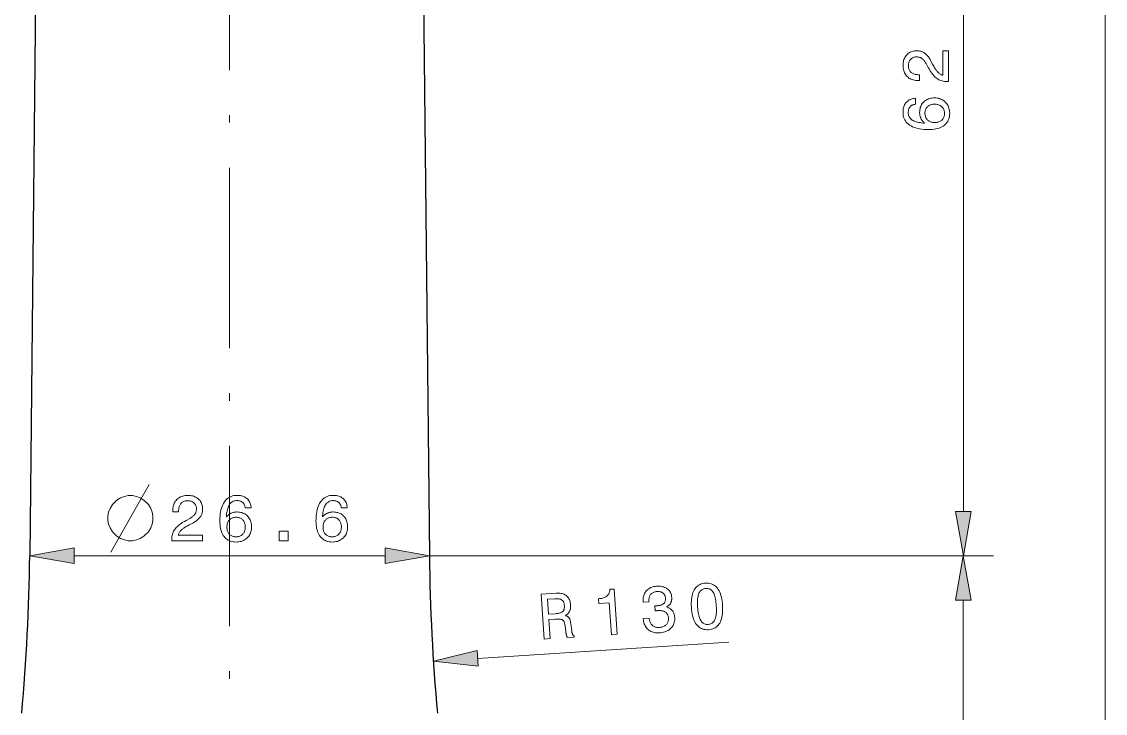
# Model space of a CAD drawing. Extents: x 0 to 297, y 0 to 420.
# Drawn here: x 134.7 to 206.8, y 265.6 to 311.7 of the extents above; entities that cross this region are included whole.
import ezdxf

# ---------------------------------------------------------------- set-up
doc = ezdxf.new("R2010")
doc.units = 0
doc.linetypes.add('DASHDOT', pattern=[18.5, 12, -3, 0.5, -3])

msp = doc.modelspace()

# ---------------------------------------------------------------- linework, layer by layer
at = {"color": 7, "linetype": 'DASHDOT', "lineweight": 13}
msp.add_line((148.5, 338.944), (148.5, 136.775), dxfattribs=at)
at = {"color": 7, "lineweight": 13}
for p, q in [((197.334, 279.08), (197.334, 335.171)), ((206.778, 143.08), (206.778, 335.171)), ((138.154, 276.125), (158.846, 276.125)), ((161.8, 276.125), (199.334, 276.125)), ((161.8, 276.125), (199.327, 276.125)), ((197.327, 248.08), (197.327, 273.171))]:
    msp.add_line(p, q, dxfattribs=at)
at = {"color": 7, "lineweight": 30}
for p, q in [((135.8, 333.125), (135.2, 276.125)), ((161.2, 333.125), (161.8, 276.125))]:
    msp.add_line(p, q, dxfattribs=at)
at = {"color": 7, "lineweight": 13, "ltscale": 0.418806}
msp.add_line((165.012, 269.297), (181.729, 270.378), dxfattribs=at)
at = {"color": 7, "lineweight": 13}
for points in [[(196.334, 307.671), (196.321, 307.671), (196.234, 307.673), (196.149, 307.679), (196.067, 307.689), (195.989, 307.704), (195.913, 307.722), (195.84, 307.745), (195.77, 307.772), (195.703, 307.803), (195.639, 307.838), (195.578, 307.877), (195.518, 307.922), (195.459, 307.973), (195.399, 308.031), (195.34, 308.096), (195.281, 308.167), (195.222, 308.245), (195.163, 308.33), (195.104, 308.421), (195.045, 308.519), (194.987, 308.624), (194.847, 308.879), (194.822, 308.923), (194.796, 308.966), (194.77, 309.005), (194.743, 309.043), (194.715, 309.077), (194.687, 309.11), (194.658, 309.139), (194.629, 309.167), (194.599, 309.192), (194.568, 309.214), (194.537, 309.234), (194.504, 309.252), (194.47, 309.268), (194.435, 309.281), (194.4, 309.293), (194.363, 309.302), (194.325, 309.31), (194.286, 309.315), (194.246, 309.318), (194.204, 309.319), (194.158, 309.318), (194.113, 309.313), (194.07, 309.305), (194.028, 309.293), (193.989, 309.278), (193.952, 309.26), (193.916, 309.239), (193.882, 309.215), (193.85, 309.187), (193.82, 309.156), (193.792, 309.122), (193.767, 309.086), (193.745, 309.048), (193.726, 309.008), (193.71, 308.965), (193.697, 308.92), (193.686, 308.873), (193.679, 308.824), (193.675, 308.772), (193.673, 308.718), (193.675, 308.665), (193.681, 308.614), (193.69, 308.566), (193.703, 308.519), (193.719, 308.475), (193.74, 308.433), (193.764, 308.394), (193.792, 308.357), (193.823, 308.322), (193.859, 308.289), (193.897, 308.26), (193.938, 308.233), (193.982, 308.209), (194.029, 308.189), (194.079, 308.172), (194.131, 308.158), (194.187, 308.147), (194.245, 308.139), (194.305, 308.134), (194.369, 308.132), (194.405, 308.132), (194.405, 307.74), (194.344, 307.74), (194.251, 307.743), (194.162, 307.751), (194.077, 307.765), (193.996, 307.783), (193.918, 307.808), (193.845, 307.837), (193.776, 307.872), (193.711, 307.913), (193.649, 307.959), (193.592, 308.01), (193.539, 308.066), (193.492, 308.126), (193.451, 308.189), (193.415, 308.257), (193.384, 308.328), (193.359, 308.403), (193.34, 308.482), (193.326, 308.565), (193.317, 308.651), (193.315, 308.742), (193.317, 308.829), (193.325, 308.912), (193.337, 308.992), (193.354, 309.069), (193.376, 309.142), (193.404, 309.212), (193.436, 309.278), (193.473, 309.341), (193.515, 309.401), (193.561, 309.457), (193.612, 309.509), (193.666, 309.556), (193.723, 309.597), (193.783, 309.632), (193.847, 309.662), (193.913, 309.687), (193.982, 309.706), (194.055, 309.719), (194.13, 309.728), (194.209, 309.73), (194.27, 309.729), (194.329, 309.724), (194.388, 309.716), (194.444, 309.705), (194.499, 309.69), (194.553, 309.673), (194.605, 309.652), (194.655, 309.628), (194.704, 309.601), (194.751, 309.57), (194.797, 309.536), (194.842, 309.499), (194.886, 309.459), (194.928, 309.415), (194.969, 309.368), (195.009, 309.317), (195.047, 309.263), (195.084, 309.206), (195.12, 309.145), (195.155, 309.081), (195.284, 308.828), (195.321, 308.758), (195.357, 308.692), (195.393, 308.63), (195.428, 308.572), (195.462, 308.518), (195.496, 308.469), (195.529, 308.423), (195.561, 308.382), (195.592, 308.344), (195.623, 308.311), (195.654, 308.28), (195.685, 308.252), (195.718, 308.226), (195.75, 308.202), (195.784, 308.18), (195.818, 308.16), (195.853, 308.143), (195.889, 308.127), (195.925, 308.114), (195.963, 308.103), (195.963, 309.73), (196.334, 309.73)], [(194.145, 306.562), (194.145, 306.165), (194.1, 306.16), (194.056, 306.151), (194.015, 306.141), (193.976, 306.128), (193.939, 306.113), (193.904, 306.096), (193.872, 306.076), (193.842, 306.054), (193.814, 306.03), (193.788, 306.003), (193.765, 305.974), (193.744, 305.943), (193.725, 305.91), (193.709, 305.875), (193.696, 305.838), (193.684, 305.799), (193.676, 305.758), (193.67, 305.714), (193.666, 305.669), (193.665, 305.621), (193.667, 305.557), (193.675, 305.496), (193.689, 305.438), (193.708, 305.383), (193.732, 305.331), (193.762, 305.282), (193.797, 305.236), (193.837, 305.194), (193.883, 305.154), (193.935, 305.118), (193.991, 305.084), (194.054, 305.053), (194.121, 305.026), (194.195, 305.001), (194.274, 304.979), (194.359, 304.96), (194.449, 304.944), (194.544, 304.931), (194.646, 304.92), (194.753, 304.913), (194.721, 304.939), (194.691, 304.966), (194.662, 304.994), (194.635, 305.023), (194.61, 305.054), (194.586, 305.085), (194.563, 305.118), (194.543, 305.151), (194.524, 305.186), (194.506, 305.222), (194.49, 305.259), (194.476, 305.297), (194.463, 305.335), (194.452, 305.375), (194.443, 305.415), (194.435, 305.456), (194.429, 305.498), (194.425, 305.541), (194.422, 305.585), (194.422, 305.63), (194.424, 305.714), (194.432, 305.794), (194.446, 305.871), (194.465, 305.945), (194.49, 306.016), (194.52, 306.083), (194.555, 306.148), (194.596, 306.209), (194.643, 306.267), (194.695, 306.321), (194.751, 306.372), (194.811, 306.417), (194.874, 306.457), (194.941, 306.491), (195.011, 306.521), (195.085, 306.545), (195.162, 306.563), (195.243, 306.576), (195.327, 306.584), (195.415, 306.587), (195.502, 306.584), (195.587, 306.576), (195.668, 306.562), (195.745, 306.542), (195.82, 306.517), (195.891, 306.486), (195.958, 306.449), (196.022, 306.407), (196.083, 306.359), (196.141, 306.306), (196.194, 306.248), (196.241, 306.186), (196.283, 306.121), (196.32, 306.053), (196.35, 305.981), (196.375, 305.905), (196.395, 305.826), (196.409, 305.744), (196.417, 305.658), (196.42, 305.569), (196.416, 305.466), (196.406, 305.368), (196.387, 305.275), (196.362, 305.187), (196.329, 305.103), (196.289, 305.025), (196.241, 304.952), (196.187, 304.883), (196.125, 304.82), (196.055, 304.761), (195.979, 304.708), (195.897, 304.66), (195.808, 304.618), (195.712, 304.582), (195.61, 304.551), (195.502, 304.526), (195.387, 304.506), (195.265, 304.492), (195.138, 304.484), (195.003, 304.481), (194.846, 304.484), (194.696, 304.493), (194.553, 304.508), (194.417, 304.529), (194.289, 304.556), (194.168, 304.588), (194.054, 304.627), (193.948, 304.672), (193.848, 304.723), (193.756, 304.779), (193.672, 304.841), (193.597, 304.908), (193.531, 304.98), (193.474, 305.056), (193.425, 305.137), (193.385, 305.223), (193.354, 305.314), (193.332, 305.41), (193.319, 305.51), (193.315, 305.615), (193.317, 305.699), (193.323, 305.779), (193.334, 305.856), (193.349, 305.929), (193.369, 305.998), (193.393, 306.064), (193.421, 306.126), (193.454, 306.185), (193.491, 306.24), (193.532, 306.291), (193.577, 306.338), (193.626, 306.381), (193.678, 306.419), (193.734, 306.453), (193.794, 306.482), (193.857, 306.507), (193.924, 306.528), (193.994, 306.544), (194.068, 306.555)], [(195.419, 306.17), (195.361, 306.168), (195.306, 306.163), (195.254, 306.155), (195.203, 306.144), (195.155, 306.129), (195.11, 306.111), (195.066, 306.09), (195.025, 306.066), (194.987, 306.038), (194.951, 306.007), (194.917, 305.974), (194.888, 305.938), (194.861, 305.901), (194.839, 305.861), (194.819, 305.82), (194.804, 305.776), (194.791, 305.73), (194.783, 305.683), (194.777, 305.633), (194.776, 305.581), (194.777, 305.524), (194.783, 305.468), (194.791, 305.416), (194.803, 305.366), (194.819, 305.318), (194.838, 305.273), (194.86, 305.231), (194.886, 305.191), (194.916, 305.153), (194.949, 305.119), (194.984, 305.087), (195.023, 305.058), (195.064, 305.033), (195.107, 305.011), (195.154, 304.993), (195.202, 304.978), (195.254, 304.966), (195.307, 304.958), (195.364, 304.953), (195.423, 304.951), (195.482, 304.953), (195.539, 304.958), (195.593, 304.966), (195.644, 304.978), (195.693, 304.992), (195.74, 305.011), (195.784, 305.032), (195.826, 305.057), (195.865, 305.085), (195.902, 305.117), (195.935, 305.151), (195.965, 305.187), (195.992, 305.226), (196.015, 305.268), (196.034, 305.311), (196.05, 305.357), (196.063, 305.406), (196.072, 305.456), (196.077, 305.509), (196.079, 305.565), (196.077, 305.618), (196.071, 305.668), (196.062, 305.717), (196.049, 305.764), (196.033, 305.809), (196.013, 305.852), (195.989, 305.892), (195.962, 305.931), (195.931, 305.967), (195.896, 306.002), (195.859, 306.034), (195.819, 306.062), (195.777, 306.087), (195.732, 306.109), (195.686, 306.128), (195.637, 306.143), (195.586, 306.155), (195.532, 306.163), (195.477, 306.168)], [(142.051, 280.125), (141.751, 280.125), (141.501, 280.075), (141.251, 279.975), (141.001, 279.825), (140.701, 279.525), (140.551, 279.275), (140.451, 279.025), (140.401, 278.775), (140.401, 278.475), (140.451, 278.225), (140.551, 277.975), (140.701, 277.725), (141.001, 277.425), (141.251, 277.275), (141.501, 277.175), (141.751, 277.125), (142.051, 277.125), (142.301, 277.175), (142.551, 277.275), (142.801, 277.425), (143.101, 277.725), (143.251, 277.975), (143.351, 278.225), (143.401, 278.475), (143.401, 278.775), (143.351, 279.025), (143.251, 279.275), (143.101, 279.525), (142.801, 279.825), (142.551, 279.975), (142.301, 280.075)], [(144.648, 277.125), (144.648, 277.138), (144.65, 277.225), (144.656, 277.31), (144.666, 277.392), (144.681, 277.47), (144.699, 277.546), (144.722, 277.619), (144.749, 277.689), (144.78, 277.756), (144.815, 277.82), (144.854, 277.881), (144.899, 277.941), (144.95, 278), (145.008, 278.06), (145.073, 278.119), (145.144, 278.178), (145.222, 278.237), (145.307, 278.296), (145.398, 278.355), (145.496, 278.414), (145.601, 278.472), (145.856, 278.612), (145.9, 278.637), (145.943, 278.663), (145.982, 278.689), (146.02, 278.716), (146.054, 278.744), (146.087, 278.772), (146.117, 278.801), (146.144, 278.83), (146.169, 278.86), (146.191, 278.891), (146.211, 278.922), (146.229, 278.955), (146.245, 278.989), (146.258, 279.023), (146.27, 279.059), (146.28, 279.096), (146.287, 279.134), (146.292, 279.173), (146.295, 279.213), (146.296, 279.255), (146.295, 279.301), (146.29, 279.346), (146.282, 279.389), (146.27, 279.431), (146.256, 279.47), (146.238, 279.507), (146.216, 279.543), (146.192, 279.577), (146.164, 279.609), (146.133, 279.639), (146.099, 279.667), (146.063, 279.692), (146.025, 279.714), (145.985, 279.733), (145.942, 279.749), (145.897, 279.762), (145.85, 279.773), (145.801, 279.78), (145.749, 279.784), (145.696, 279.786), (145.642, 279.784), (145.591, 279.778), (145.543, 279.769), (145.496, 279.756), (145.452, 279.739), (145.411, 279.719), (145.371, 279.695), (145.334, 279.667), (145.299, 279.636), (145.267, 279.6), (145.237, 279.562), (145.21, 279.521), (145.186, 279.477), (145.166, 279.43), (145.149, 279.38), (145.135, 279.328), (145.124, 279.272), (145.116, 279.214), (145.111, 279.154), (145.109, 279.09), (145.109, 279.054), (144.717, 279.054), (144.717, 279.115), (144.72, 279.208), (144.728, 279.297), (144.742, 279.382), (144.761, 279.463), (144.785, 279.541), (144.814, 279.614), (144.85, 279.683), (144.89, 279.748), (144.936, 279.81), (144.987, 279.867), (145.043, 279.92), (145.103, 279.967), (145.166, 280.008), (145.234, 280.044), (145.305, 280.075), (145.38, 280.1), (145.459, 280.119), (145.542, 280.133), (145.628, 280.141), (145.719, 280.144), (145.806, 280.142), (145.889, 280.134), (145.969, 280.122), (146.046, 280.105), (146.119, 280.083), (146.189, 280.055), (146.255, 280.023), (146.318, 279.986), (146.378, 279.944), (146.434, 279.898), (146.486, 279.847), (146.533, 279.793), (146.574, 279.736), (146.609, 279.676), (146.639, 279.612), (146.664, 279.546), (146.683, 279.477), (146.697, 279.404), (146.705, 279.329), (146.708, 279.25), (146.706, 279.189), (146.701, 279.129), (146.693, 279.071), (146.682, 279.015), (146.667, 278.96), (146.65, 278.906), (146.629, 278.854), (146.605, 278.804), (146.578, 278.755), (146.547, 278.708), (146.514, 278.662), (146.476, 278.617), (146.436, 278.573), (146.392, 278.531), (146.345, 278.49), (146.294, 278.45), (146.24, 278.412), (146.183, 278.375), (146.122, 278.339), (146.058, 278.304), (145.805, 278.175), (145.735, 278.138), (145.669, 278.102), (145.607, 278.066), (145.549, 278.031), (145.496, 277.997), (145.446, 277.963), (145.4, 277.93), (145.359, 277.898), (145.321, 277.866), (145.288, 277.836), (145.257, 277.805), (145.229, 277.774), (145.203, 277.741), (145.179, 277.709), (145.157, 277.675), (145.137, 277.641), (145.12, 277.606), (145.104, 277.57), (145.091, 277.534), (145.08, 277.496), (146.708, 277.496), (146.708, 277.125)], [(149.935, 279.314), (149.539, 279.314), (149.533, 279.359), (149.525, 279.403), (149.514, 279.444), (149.502, 279.483), (149.487, 279.52), (149.469, 279.555), (149.45, 279.587), (149.428, 279.617), (149.403, 279.645), (149.377, 279.671), (149.348, 279.694), (149.317, 279.715), (149.284, 279.734), (149.249, 279.75), (149.212, 279.763), (149.172, 279.775), (149.131, 279.783), (149.088, 279.789), (149.042, 279.793), (148.995, 279.794), (148.931, 279.792), (148.87, 279.784), (148.811, 279.77), (148.756, 279.751), (148.705, 279.727), (148.656, 279.697), (148.61, 279.662), (148.567, 279.622), (148.528, 279.576), (148.491, 279.524), (148.458, 279.468), (148.427, 279.405), (148.399, 279.337), (148.374, 279.264), (148.352, 279.185), (148.333, 279.1), (148.317, 279.01), (148.304, 278.915), (148.294, 278.813), (148.287, 278.706), (148.312, 278.738), (148.339, 278.768), (148.367, 278.797), (148.397, 278.824), (148.427, 278.849), (148.458, 278.873), (148.491, 278.896), (148.525, 278.916), (148.56, 278.935), (148.595, 278.953), (148.632, 278.969), (148.67, 278.983), (148.709, 278.996), (148.748, 279.007), (148.789, 279.016), (148.83, 279.024), (148.872, 279.03), (148.915, 279.034), (148.959, 279.037), (149.003, 279.037), (149.087, 279.035), (149.167, 279.027), (149.244, 279.013), (149.318, 278.994), (149.389, 278.969), (149.457, 278.939), (149.521, 278.904), (149.582, 278.863), (149.64, 278.816), (149.695, 278.764), (149.745, 278.708), (149.79, 278.648), (149.83, 278.585), (149.865, 278.518), (149.894, 278.448), (149.918, 278.374), (149.937, 278.297), (149.95, 278.216), (149.958, 278.132), (149.96, 278.044), (149.958, 277.957), (149.949, 277.872), (149.935, 277.791), (149.915, 277.714), (149.89, 277.639), (149.859, 277.568), (149.823, 277.501), (149.78, 277.437), (149.733, 277.376), (149.679, 277.318), (149.621, 277.265), (149.56, 277.218), (149.495, 277.176), (149.426, 277.139), (149.354, 277.109), (149.279, 277.084), (149.2, 277.064), (149.117, 277.05), (149.032, 277.042), (148.942, 277.039), (148.839, 277.042), (148.741, 277.053), (148.648, 277.072), (148.56, 277.097), (148.477, 277.13), (148.399, 277.17), (148.325, 277.218), (148.257, 277.272), (148.193, 277.334), (148.135, 277.404), (148.081, 277.48), (148.034, 277.562), (147.992, 277.651), (147.955, 277.747), (147.924, 277.849), (147.899, 277.957), (147.88, 278.072), (147.866, 278.194), (147.857, 278.321), (147.854, 278.456), (147.857, 278.613), (147.866, 278.763), (147.881, 278.906), (147.902, 279.042), (147.929, 279.17), (147.962, 279.291), (148.001, 279.405), (148.045, 279.511), (148.096, 279.611), (148.153, 279.703), (148.215, 279.786), (148.282, 279.862), (148.353, 279.928), (148.43, 279.985), (148.511, 280.034), (148.597, 280.074), (148.688, 280.105), (148.783, 280.127), (148.883, 280.14), (148.989, 280.144), (149.072, 280.142), (149.153, 280.136), (149.229, 280.125), (149.302, 280.11), (149.372, 280.09), (149.437, 280.066), (149.499, 280.038), (149.558, 280.005), (149.613, 279.968), (149.664, 279.927), (149.712, 279.882), (149.754, 279.833), (149.793, 279.781), (149.827, 279.725), (149.856, 279.665), (149.881, 279.602), (149.901, 279.535), (149.917, 279.465), (149.928, 279.391)], [(156.332, 279.314), (155.935, 279.314), (155.929, 279.359), (155.921, 279.403), (155.911, 279.444), (155.898, 279.483), (155.883, 279.52), (155.866, 279.555), (155.846, 279.587), (155.824, 279.617), (155.8, 279.645), (155.773, 279.671), (155.744, 279.694), (155.713, 279.715), (155.68, 279.734), (155.645, 279.75), (155.608, 279.763), (155.569, 279.775), (155.527, 279.783), (155.484, 279.789), (155.439, 279.793), (155.391, 279.794), (155.327, 279.792), (155.266, 279.784), (155.208, 279.77), (155.153, 279.751), (155.101, 279.727), (155.052, 279.697), (155.006, 279.662), (154.964, 279.622), (154.924, 279.576), (154.887, 279.524), (154.854, 279.468), (154.823, 279.405), (154.796, 279.337), (154.771, 279.264), (154.749, 279.185), (154.73, 279.1), (154.714, 279.01), (154.701, 278.915), (154.69, 278.813), (154.683, 278.706), (154.709, 278.738), (154.736, 278.768), (154.764, 278.797), (154.793, 278.824), (154.823, 278.849), (154.855, 278.873), (154.887, 278.896), (154.921, 278.916), (154.956, 278.935), (154.992, 278.953), (155.029, 278.969), (155.066, 278.983), (155.105, 278.996), (155.145, 279.007), (155.185, 279.016), (155.226, 279.024), (155.268, 279.03), (155.311, 279.034), (155.355, 279.037), (155.4, 279.037), (155.483, 279.035), (155.564, 279.027), (155.641, 279.013), (155.715, 278.994), (155.786, 278.969), (155.853, 278.939), (155.917, 278.904), (155.979, 278.863), (156.036, 278.816), (156.091, 278.764), (156.142, 278.708), (156.187, 278.648), (156.227, 278.585), (156.261, 278.518), (156.29, 278.448), (156.314, 278.374), (156.333, 278.297), (156.346, 278.216), (156.354, 278.132), (156.357, 278.044), (156.354, 277.957), (156.346, 277.872), (156.332, 277.791), (156.312, 277.714), (156.286, 277.639), (156.256, 277.568), (156.219, 277.501), (156.177, 277.437), (156.129, 277.376), (156.075, 277.318), (156.017, 277.265), (155.956, 277.218), (155.891, 277.176), (155.822, 277.139), (155.75, 277.109), (155.675, 277.084), (155.596, 277.064), (155.514, 277.05), (155.428, 277.042), (155.339, 277.039), (155.236, 277.042), (155.138, 277.053), (155.045, 277.072), (154.956, 277.097), (154.873, 277.13), (154.795, 277.17), (154.722, 277.218), (154.653, 277.272), (154.59, 277.334), (154.531, 277.404), (154.478, 277.48), (154.43, 277.562), (154.388, 277.651), (154.352, 277.747), (154.321, 277.849), (154.296, 277.957), (154.276, 278.072), (154.262, 278.194), (154.254, 278.321), (154.251, 278.456), (154.254, 278.613), (154.263, 278.763), (154.278, 278.906), (154.298, 279.042), (154.325, 279.17), (154.358, 279.291), (154.397, 279.405), (154.442, 279.511), (154.492, 279.611), (154.549, 279.703), (154.611, 279.786), (154.678, 279.862), (154.75, 279.928), (154.826, 279.985), (154.907, 280.034), (154.993, 280.074), (155.084, 280.105), (155.179, 280.127), (155.28, 280.14), (155.385, 280.144), (155.469, 280.142), (155.549, 280.136), (155.626, 280.125), (155.698, 280.11), (155.768, 280.09), (155.834, 280.066), (155.896, 280.038), (155.954, 280.005), (156.009, 279.968), (156.061, 279.927), (156.108, 279.882), (156.151, 279.833), (156.189, 279.781), (156.223, 279.725), (156.252, 279.665), (156.277, 279.602), (156.297, 279.535), (156.313, 279.465), (156.325, 279.391)], [(196.813, 279.08), (197.334, 276.125), (197.855, 279.08)], [(149.543, 278.04), (149.541, 278.098), (149.537, 278.153), (149.528, 278.205), (149.517, 278.256), (149.502, 278.304), (149.485, 278.349), (149.464, 278.393), (149.439, 278.434), (149.412, 278.472), (149.381, 278.508), (149.347, 278.542), (149.312, 278.571), (149.274, 278.598), (149.235, 278.62), (149.193, 278.64), (149.15, 278.655), (149.104, 278.668), (149.056, 278.676), (149.007, 278.682), (148.955, 278.683), (148.897, 278.682), (148.842, 278.676), (148.789, 278.668), (148.739, 278.656), (148.692, 278.64), (148.647, 278.621), (148.604, 278.599), (148.564, 278.573), (148.527, 278.543), (148.492, 278.51), (148.46, 278.475), (148.432, 278.436), (148.407, 278.395), (148.385, 278.352), (148.366, 278.305), (148.351, 278.257), (148.34, 278.205), (148.331, 278.151), (148.326, 278.095), (148.325, 278.036), (148.326, 277.977), (148.331, 277.92), (148.339, 277.866), (148.351, 277.815), (148.366, 277.766), (148.384, 277.719), (148.406, 277.675), (148.43, 277.633), (148.459, 277.594), (148.49, 277.557), (148.524, 277.524), (148.561, 277.494), (148.6, 277.467), (148.641, 277.444), (148.685, 277.425), (148.731, 277.409), (148.779, 277.396), (148.83, 277.387), (148.883, 277.382), (148.938, 277.38), (148.991, 277.382), (149.042, 277.388), (149.091, 277.397), (149.138, 277.41), (149.182, 277.426), (149.225, 277.446), (149.266, 277.47), (149.304, 277.497), (149.341, 277.528), (149.375, 277.563), (149.407, 277.6), (149.436, 277.64), (149.461, 277.682), (149.483, 277.727), (149.501, 277.773), (149.516, 277.822), (149.528, 277.873), (149.536, 277.927), (149.541, 277.982)], [(155.939, 278.04), (155.938, 278.098), (155.933, 278.153), (155.925, 278.205), (155.913, 278.256), (155.899, 278.304), (155.881, 278.349), (155.86, 278.393), (155.836, 278.434), (155.808, 278.472), (155.777, 278.508), (155.744, 278.542), (155.708, 278.571), (155.671, 278.598), (155.631, 278.62), (155.589, 278.64), (155.546, 278.655), (155.5, 278.668), (155.453, 278.676), (155.403, 278.682), (155.351, 278.683), (155.293, 278.682), (155.238, 278.676), (155.186, 278.668), (155.135, 278.656), (155.088, 278.64), (155.043, 278.621), (155.001, 278.599), (154.961, 278.573), (154.923, 278.543), (154.888, 278.51), (154.857, 278.475), (154.828, 278.436), (154.803, 278.395), (154.781, 278.352), (154.763, 278.305), (154.748, 278.257), (154.736, 278.205), (154.728, 278.151), (154.723, 278.095), (154.721, 278.036), (154.723, 277.977), (154.727, 277.92), (154.736, 277.866), (154.747, 277.815), (154.762, 277.766), (154.78, 277.719), (154.802, 277.675), (154.827, 277.633), (154.855, 277.594), (154.886, 277.557), (154.921, 277.524), (154.957, 277.494), (154.996, 277.467), (155.037, 277.444), (155.081, 277.425), (155.127, 277.409), (155.175, 277.396), (155.226, 277.387), (155.279, 277.382), (155.334, 277.38), (155.387, 277.382), (155.438, 277.388), (155.487, 277.397), (155.534, 277.41), (155.579, 277.426), (155.621, 277.446), (155.662, 277.47), (155.701, 277.497), (155.737, 277.528), (155.772, 277.563), (155.804, 277.6), (155.832, 277.64), (155.857, 277.682), (155.879, 277.727), (155.898, 277.773), (155.913, 277.822), (155.924, 277.873), (155.933, 277.927), (155.938, 277.982)], [(151.799, 277.125), (151.799, 277.768), (152.395, 277.768), (152.395, 277.125)], [(138.154, 276.646), (135.2, 276.125), (138.154, 275.604)], [(158.846, 275.604), (161.8, 276.125), (158.846, 276.646)], [(197.847, 273.171), (197.327, 276.125), (196.806, 273.171)], [(176.026, 271.953), (176.424, 271.979), (176.431, 271.917), (176.441, 271.859), (176.454, 271.804), (176.47, 271.751), (176.489, 271.702), (176.511, 271.656), (176.536, 271.612), (176.564, 271.572), (176.595, 271.535), (176.629, 271.501), (176.666, 271.47), (176.705, 271.443), (176.747, 271.42), (176.792, 271.4), (176.838, 271.384), (176.887, 271.371), (176.939, 271.362), (176.993, 271.357), (177.05, 271.356), (177.109, 271.358), (177.166, 271.363), (177.221, 271.371), (177.273, 271.383), (177.323, 271.397), (177.369, 271.414), (177.413, 271.434), (177.455, 271.458), (177.493, 271.484), (177.529, 271.513), (177.562, 271.545), (177.592, 271.58), (177.619, 271.617), (177.642, 271.656), (177.661, 271.698), (177.677, 271.741), (177.689, 271.786), (177.698, 271.834), (177.704, 271.884), (177.705, 271.936), (177.704, 271.99), (177.699, 272.039), (177.691, 272.085), (177.679, 272.129), (177.665, 272.171), (177.647, 272.21), (177.626, 272.247), (177.602, 272.281), (177.575, 272.313), (177.545, 272.342), (177.511, 272.369), (177.475, 272.394), (177.435, 272.415), (177.394, 272.433), (177.35, 272.449), (177.303, 272.461), (177.254, 272.471), (177.202, 272.477), (177.148, 272.481), (177.091, 272.481), (177.032, 272.479), (177.023, 272.478), (177.015, 272.478), (177.006, 272.477), (176.998, 272.476), (176.989, 272.475), (176.98, 272.475), (176.971, 272.474), (176.962, 272.473), (176.953, 272.472), (176.944, 272.471), (176.934, 272.47), (176.924, 272.469), (176.913, 272.468), (176.902, 272.466), (176.89, 272.465), (176.878, 272.463), (176.865, 272.462), (176.851, 272.46), (176.837, 272.459), (176.822, 272.457), (176.8, 272.795), (176.809, 272.796), (176.818, 272.796), (176.828, 272.796), (176.837, 272.796), (176.845, 272.797), (176.854, 272.797), (176.863, 272.797), (176.872, 272.797), (176.88, 272.798), (176.889, 272.798), (176.897, 272.798), (176.905, 272.799), (176.913, 272.799), (176.921, 272.799), (176.929, 272.8), (176.937, 272.8), (176.945, 272.801), (176.952, 272.801), (176.959, 272.802), (176.967, 272.802), (177.023, 272.807), (177.076, 272.814), (177.127, 272.823), (177.174, 272.834), (177.217, 272.847), (177.258, 272.862), (177.296, 272.88), (177.33, 272.899), (177.361, 272.921), (177.389, 272.944), (177.414, 272.97), (177.436, 272.998), (177.456, 273.029), (177.472, 273.061), (177.485, 273.096), (177.495, 273.133), (177.502, 273.172), (177.507, 273.214), (177.508, 273.258), (177.507, 273.304), (177.502, 273.348), (177.496, 273.39), (177.486, 273.43), (177.474, 273.467), (177.46, 273.503), (177.443, 273.535), (177.423, 273.566), (177.401, 273.594), (177.376, 273.62), (177.348, 273.644), (177.319, 273.666), (177.286, 273.684), (177.252, 273.701), (177.216, 273.714), (177.177, 273.725), (177.136, 273.733), (177.093, 273.739), (177.048, 273.742), (177, 273.743), (176.95, 273.741), (176.894, 273.736), (176.842, 273.728), (176.792, 273.716), (176.745, 273.702), (176.701, 273.684), (176.66, 273.664), (176.622, 273.64), (176.587, 273.613), (176.555, 273.584), (176.526, 273.551), (176.5, 273.515), (176.477, 273.477), (176.458, 273.435), (176.441, 273.391), (176.428, 273.344), (176.418, 273.294), (176.411, 273.241), (176.407, 273.186), (176.406, 273.127), (176.409, 273.066), (176.026, 273.041), (176.024, 273.071), (176.021, 273.157), (176.023, 273.24), (176.031, 273.32), (176.044, 273.396), (176.062, 273.47), (176.086, 273.54), (176.115, 273.607), (176.149, 273.67), (176.189, 273.731), (176.234, 273.788), (176.284, 273.841), (176.337, 273.889), (176.395, 273.932), (176.456, 273.97), (176.522, 274.003), (176.591, 274.031), (176.664, 274.054), (176.741, 274.072), (176.822, 274.085), (176.906, 274.093), (176.996, 274.097), (177.082, 274.096), (177.164, 274.091), (177.242, 274.081), (177.317, 274.066), (177.387, 274.047), (177.454, 274.024), (177.517, 273.996), (177.576, 273.964), (177.631, 273.927), (177.682, 273.886), (177.728, 273.841), (177.769, 273.792), (177.805, 273.74), (177.837, 273.684), (177.864, 273.625), (177.885, 273.562), (177.902, 273.495), (177.915, 273.424), (177.922, 273.35), (177.924, 273.307), (177.924, 273.265), (177.921, 273.225), (177.917, 273.185), (177.911, 273.147), (177.903, 273.11), (177.893, 273.074), (177.881, 273.039), (177.866, 273.006), (177.85, 272.973), (177.832, 272.942), (177.812, 272.912), (177.79, 272.883), (177.766, 272.856), (177.74, 272.83), (177.713, 272.806), (177.683, 272.783), (177.651, 272.761), (177.618, 272.74), (177.582, 272.721), (177.631, 272.706), (177.677, 272.688), (177.721, 272.668), (177.763, 272.646), (177.802, 272.622), (177.84, 272.596), (177.875, 272.567), (177.908, 272.537), (177.939, 272.504), (177.967, 272.47), (177.994, 272.433), (178.017, 272.394), (178.039, 272.354), (178.058, 272.311), (178.075, 272.267), (178.089, 272.221), (178.101, 272.172), (178.11, 272.122), (178.117, 272.071), (178.122, 272.017), (178.125, 271.932), (178.121, 271.85), (178.111, 271.772), (178.096, 271.696), (178.074, 271.623), (178.046, 271.554), (178.012, 271.487), (177.971, 271.424), (177.925, 271.363), (177.872, 271.306), (177.815, 271.252), (177.753, 271.204), (177.687, 271.16), (177.617, 271.121), (177.542, 271.088), (177.463, 271.059), (177.381, 271.035), (177.294, 271.017), (177.202, 271.003), (177.107, 270.994), (177.016, 270.991), (176.928, 270.994), (176.844, 271.002), (176.764, 271.016), (176.686, 271.035), (176.612, 271.06), (176.542, 271.091), (176.475, 271.128), (176.411, 271.17), (176.351, 271.218), (176.295, 271.271), (176.244, 271.327), (176.199, 271.388), (176.158, 271.453), (176.124, 271.521), (176.094, 271.594), (176.07, 271.67), (176.051, 271.751), (176.037, 271.835), (176.028, 271.924)], [(179.233, 272.684), (179.226, 272.833), (179.224, 272.974), (179.229, 273.109), (179.239, 273.237), (179.256, 273.357), (179.278, 273.471), (179.305, 273.578), (179.339, 273.678), (179.378, 273.771), (179.423, 273.858), (179.473, 273.937), (179.529, 274.008), (179.591, 274.072), (179.657, 274.128), (179.729, 274.176), (179.807, 274.217), (179.889, 274.25), (179.977, 274.276), (180.071, 274.294), (180.169, 274.304), (180.269, 274.307), (180.365, 274.301), (180.456, 274.287), (180.543, 274.265), (180.625, 274.235), (180.702, 274.196), (180.775, 274.15), (180.844, 274.095), (180.908, 274.032), (180.968, 273.961), (181.023, 273.882), (181.073, 273.795), (181.119, 273.7), (181.16, 273.597), (181.196, 273.487), (181.227, 273.369), (181.254, 273.243), (181.276, 273.109), (181.293, 272.968), (181.305, 272.818), (181.312, 272.669), (181.313, 272.527), (181.309, 272.392), (181.299, 272.264), (181.283, 272.144), (181.261, 272.03), (181.234, 271.923), (181.201, 271.824), (181.162, 271.732), (181.118, 271.646), (181.068, 271.569), (181.012, 271.498), (180.951, 271.435), (180.884, 271.38), (180.812, 271.332), (180.735, 271.292), (180.652, 271.259), (180.563, 271.233), (180.469, 271.216), (180.37, 271.205), (180.27, 271.203), (180.176, 271.208), (180.085, 271.222), (179.999, 271.244), (179.917, 271.275), (179.839, 271.313), (179.766, 271.36), (179.697, 271.415), (179.632, 271.478), (179.572, 271.549), (179.516, 271.628), (179.466, 271.715), (179.42, 271.809), (179.378, 271.911), (179.342, 272.021), (179.31, 272.138), (179.284, 272.263), (179.262, 272.396), (179.245, 272.536)], [(169.43, 270.584), (169.237, 273.574), (170.236, 273.639), (170.322, 273.642), (170.405, 273.641), (170.483, 273.635), (170.558, 273.624), (170.629, 273.609), (170.695, 273.59), (170.758, 273.565), (170.817, 273.536), (170.872, 273.503), (170.923, 273.464), (170.97, 273.422), (171.013, 273.375), (171.051, 273.324), (171.085, 273.268), (171.114, 273.208), (171.139, 273.144), (171.16, 273.076), (171.176, 273.003), (171.188, 272.926), (171.196, 272.845), (171.198, 272.797), (171.198, 272.749), (171.196, 272.704), (171.192, 272.659), (171.185, 272.616), (171.177, 272.575), (171.167, 272.534), (171.154, 272.496), (171.139, 272.458), (171.123, 272.422), (171.104, 272.387), (171.083, 272.354), (171.06, 272.323), (171.035, 272.292), (171.008, 272.264), (170.98, 272.236), (170.949, 272.211), (170.916, 272.186), (170.881, 272.163), (170.844, 272.142), (170.876, 272.133), (170.907, 272.123), (170.936, 272.112), (170.964, 272.1), (170.989, 272.086), (171.013, 272.07), (171.035, 272.054), (171.055, 272.036), (171.073, 272.017), (171.09, 271.996), (171.105, 271.973), (171.12, 271.947), (171.133, 271.918), (171.146, 271.884), (171.158, 271.848), (171.169, 271.808), (171.18, 271.765), (171.189, 271.718), (171.198, 271.668), (171.205, 271.614), (171.268, 271.13), (171.273, 271.1), (171.277, 271.071), (171.282, 271.044), (171.287, 271.018), (171.293, 270.994), (171.298, 270.972), (171.304, 270.952), (171.31, 270.933), (171.317, 270.916), (171.323, 270.901), (171.331, 270.887), (171.338, 270.874), (171.347, 270.862), (171.356, 270.85), (171.365, 270.839), (171.376, 270.829), (171.387, 270.819), (171.398, 270.811), (171.41, 270.803), (171.423, 270.796), (171.428, 270.714), (170.976, 270.684), (170.97, 270.694), (170.963, 270.705), (170.957, 270.717), (170.951, 270.729), (170.945, 270.743), (170.94, 270.758), (170.934, 270.774), (170.929, 270.79), (170.923, 270.808), (170.918, 270.826), (170.913, 270.846), (170.908, 270.867), (170.904, 270.89), (170.899, 270.914), (170.894, 270.939), (170.89, 270.966), (170.885, 270.994), (170.881, 271.023), (170.876, 271.053), (170.872, 271.085), (170.826, 271.471), (170.818, 271.527), (170.809, 271.579), (170.798, 271.627), (170.786, 271.671), (170.772, 271.71), (170.757, 271.745), (170.74, 271.776), (170.722, 271.803), (170.702, 271.826), (170.681, 271.844), (170.657, 271.859), (170.626, 271.873), (170.589, 271.884), (170.546, 271.892), (170.496, 271.899), (170.441, 271.903), (170.379, 271.905), (170.312, 271.906), (170.238, 271.903), (170.158, 271.899), (169.748, 271.873), (169.83, 270.61)], [(173.905, 270.874), (173.768, 273.003), (173.069, 272.958), (173.05, 273.263), (173.124, 273.27), (173.195, 273.28), (173.262, 273.292), (173.324, 273.306), (173.383, 273.323), (173.437, 273.342), (173.487, 273.364), (173.533, 273.387), (173.575, 273.413), (173.613, 273.442), (173.647, 273.473), (173.678, 273.507), (173.705, 273.544), (173.73, 273.585), (173.751, 273.629), (173.769, 273.675), (173.784, 273.725), (173.796, 273.778), (173.804, 273.834), (173.809, 273.893), (174.102, 273.912), (174.297, 270.899)], [(179.645, 272.711), (179.654, 272.591), (179.666, 272.477), (179.681, 272.371), (179.698, 272.271), (179.717, 272.178), (179.74, 272.092), (179.765, 272.012), (179.792, 271.94), (179.822, 271.874), (179.855, 271.815), (179.89, 271.763), (179.929, 271.716), (179.971, 271.676), (180.015, 271.641), (180.063, 271.612), (180.114, 271.59), (180.167, 271.573), (180.224, 271.562), (180.284, 271.557), (180.347, 271.559), (180.41, 271.566), (180.469, 271.578), (180.524, 271.596), (180.575, 271.619), (180.622, 271.648), (180.666, 271.682), (180.705, 271.722), (180.741, 271.767), (180.773, 271.817), (180.801, 271.873), (180.825, 271.935), (180.846, 272.004), (180.863, 272.079), (180.878, 272.161), (180.888, 272.25), (180.895, 272.345), (180.899, 272.447), (180.9, 272.555), (180.897, 272.67), (180.89, 272.792), (180.881, 272.913), (180.869, 273.028), (180.855, 273.136), (180.838, 273.237), (180.818, 273.33), (180.796, 273.417), (180.772, 273.497), (180.745, 273.569), (180.715, 273.635), (180.683, 273.693), (180.648, 273.745), (180.61, 273.791), (180.569, 273.831), (180.525, 273.865), (180.477, 273.894), (180.427, 273.916), (180.373, 273.932), (180.316, 273.943), (180.256, 273.948), (180.192, 273.946), (180.13, 273.94), (180.071, 273.927), (180.016, 273.909), (179.965, 273.886), (179.918, 273.857), (179.874, 273.822), (179.834, 273.782), (179.798, 273.736), (179.766, 273.685), (179.738, 273.629), (179.713, 273.566), (179.691, 273.497), (179.674, 273.421), (179.659, 273.339), (179.648, 273.251), (179.641, 273.156), (179.636, 273.054), (179.636, 272.946), (179.639, 272.832)], [(170.148, 273.265), (169.66, 273.234), (169.724, 272.239), (170.185, 272.268), (170.253, 272.274), (170.317, 272.282), (170.376, 272.291), (170.431, 272.303), (170.481, 272.317), (170.527, 272.332), (170.569, 272.35), (170.606, 272.37), (170.639, 272.392), (170.668, 272.416), (170.693, 272.442), (170.714, 272.472), (170.733, 272.504), (170.749, 272.539), (170.762, 272.577), (170.772, 272.618), (170.779, 272.661), (170.783, 272.708), (170.784, 272.757), (170.782, 272.81), (170.777, 272.861), (170.77, 272.91), (170.76, 272.955), (170.748, 272.996), (170.733, 273.035), (170.715, 273.071), (170.695, 273.103), (170.673, 273.132), (170.648, 273.158), (170.62, 273.181), (170.59, 273.201), (170.555, 273.218), (170.517, 273.233), (170.476, 273.245), (170.43, 273.255), (170.381, 273.262), (170.328, 273.267), (170.272, 273.269), (170.212, 273.268)], [(164.978, 269.817), (162.064, 269.106), (165.046, 268.777)]]:
    msp.add_lwpolyline(points, close=True, dxfattribs=at)
msp.add_lwpolyline([(140.601, 276.375), (142.301, 279.375), (143.151, 280.875)], dxfattribs=at)
at = {"color": 7, "lineweight": 30}
for centre, start, end in [((5.207, 277.494), 354.76876, 359.39691), ((291.793, 277.494), 180.60309, 185.23124)]:
    msp.add_arc(centre, 130, start, end, dxfattribs=at)
at = {"color": 7, "lineweight": 13}
for points in [[(196.813, 279.08), (197.334, 276.125), (196.813, 279.08), (197.855, 279.08)], [(138.154, 276.646), (135.2, 276.125), (138.154, 276.646), (138.154, 275.604)], [(158.846, 275.604), (161.8, 276.125), (158.846, 275.604), (158.846, 276.646)], [(197.847, 273.171), (197.327, 276.125), (197.847, 273.171), (196.806, 273.171)], [(164.978, 269.817), (162.064, 269.106), (164.978, 269.817), (165.046, 268.777)]]:
    msp.add_solid(points, dxfattribs=at)

doc.saveas('drawing.dxf')
